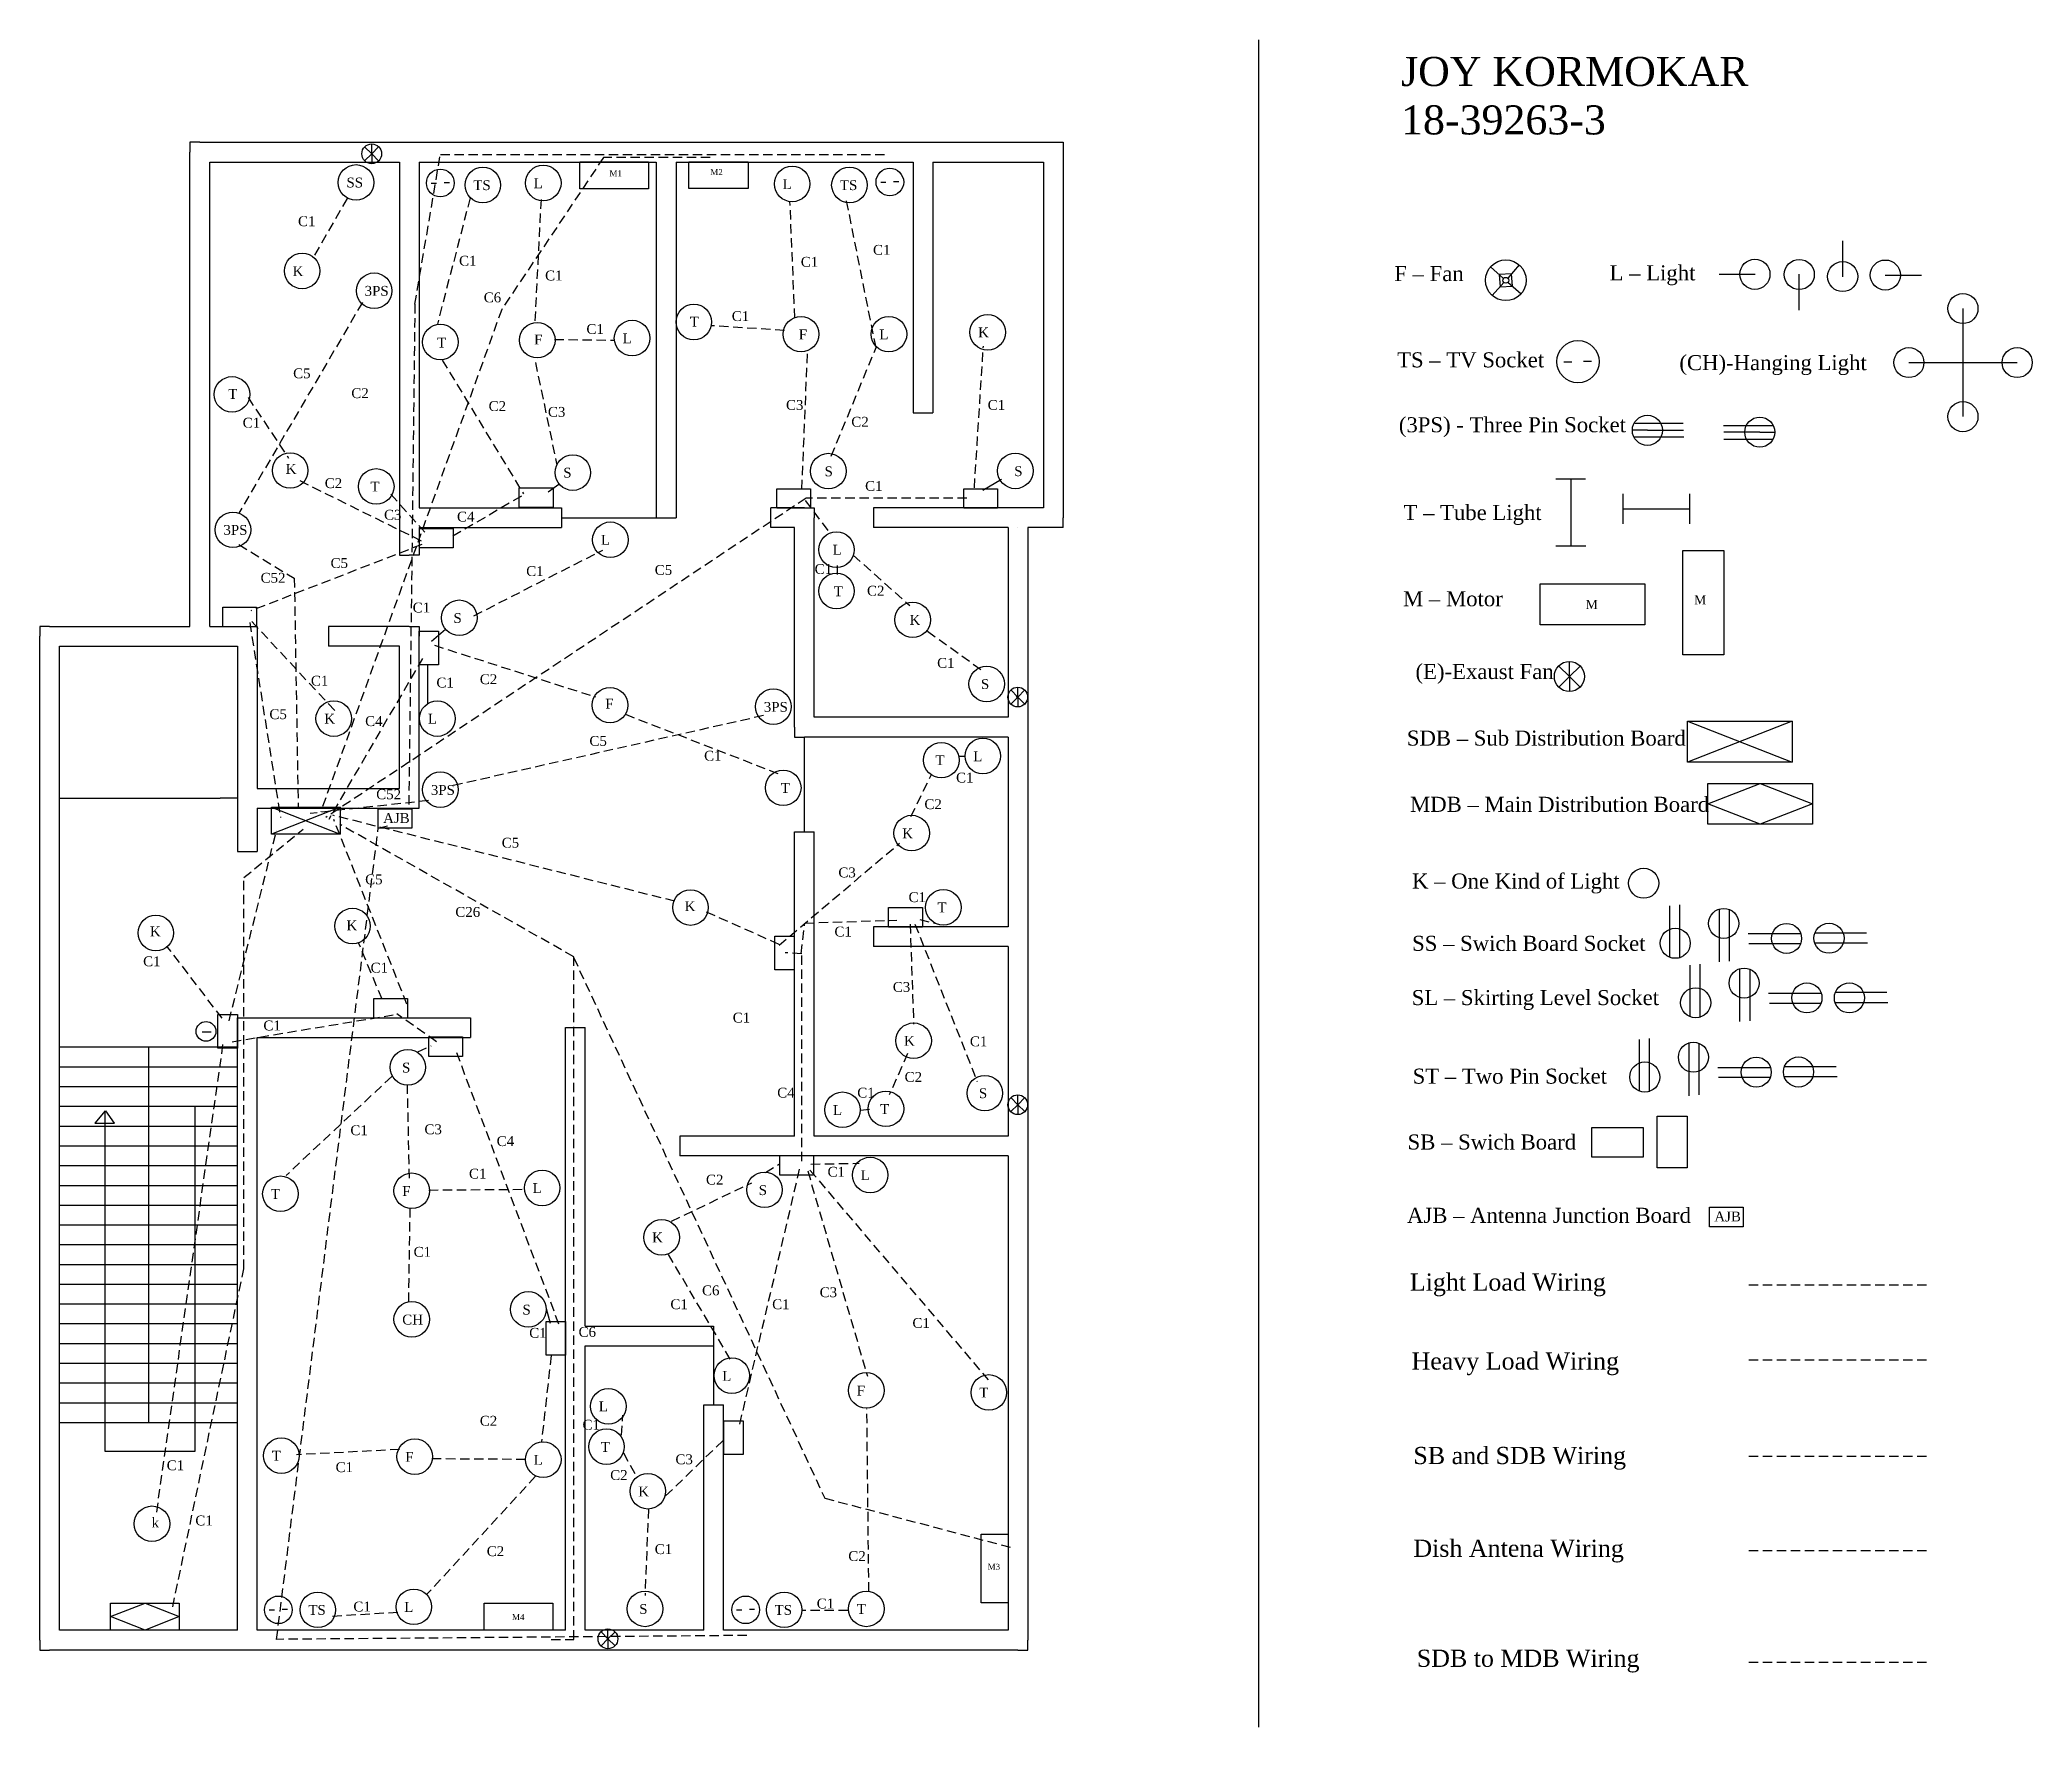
# Model space of a CAD drawing. Header units: inches. Extents: x 35 to 141, y 8 to 99.
import ezdxf

# ---------------------------------------------------------------- set-up
doc = ezdxf.new("R2010")
doc.units = ezdxf.units.IN
doc.header["$MEASUREMENT"] = 0
doc.linetypes.add('HIDDENX2', pattern=[0.75, 0.5, -0.25])
doc.styles.get("Standard").update_dxf_attribs({"font": 'arial.ttf'})

# ---------------------------------------------------------------- blocks, each defined once
blk = doc.blocks.new('Lamp - Table')
at = {"linetype": 'Continuous'}
for p, q in [((0, 7), (0, 1)), ((-1, 0), (-7, 0)), ((0, 3), (-3, 0)), ((-3, 0), (0, -3)), ((3, 0), (0, 3)), ((0, -3), (3, 0)), ((1, 0), (7, 0)), ((0, -1), (0, -7))]:
    blk.add_line(p, q, dxfattribs=at)
for radius in [7, 1]:
    blk.add_circle((0, 0), radius, dxfattribs=at)

msp = doc.modelspace()

# ---------------------------------------------------------------- linework, layer by layer
for p, q in [((99.99, 98.55), (99.99, 8.36)), ((43.39, 93.08), (42.86, 93.08)), ((42.86, 93.08), (42.86, 92.55)), ((43.39, 93.08), (45.93, 93.08)), ((45.93, 93.08), (54.59, 93.08)), ((52.58, 92.46), (52.2, 92.83)), ((52.58, 92.46), (52.58, 92.99)), ((52.58, 92.46), (52.95, 92.83)), ((54.59, 93.08), (68.32, 93.08)), ((54.59, 93.08), (68.32, 93.08)), ((68.32, 93.08), (82.05, 93.08)), ((82.05, 93.08), (89.03, 93.08)), ((89.03, 93.08), (89.55, 93.08)), ((89.55, 93.08), (89.55, 92.55)), ((42.86, 67.2), (42.86, 92.55)), ((42.86, 67.2), (42.86, 92.55)), ((43.92, 92.02), (45.93, 92.02)), ((43.92, 67.2), (43.92, 92.02)), ((45.93, 92.02), (54.06, 92.02)), ((52.58, 92.46), (52.2, 92.09)), ((52.59, 92.47), (52.58, 92.46)), ((52.59, 92.47), (52.58, 92.46)), ((52.58, 92.46), (52.58, 92.46)), ((52.58, 92.46), (52.58, 91.93)), ((52.58, 92.46), (52.95, 92.09)), ((52.58, 92.46), (52.58, 92.46)), ((54.06, 92.02), (54.06, 73.01)), ((55.12, 92.02), (67.79, 92.02)), ((55.12, 92.02), (55.12, 73.54)), ((67.79, 92.02), (67.79, 73.01)), ((68.85, 92.02), (81.53, 92.02)), ((68.85, 92.02), (68.85, 73.01)), ((81.53, 92.02), (81.53, 78.61)), ((82.58, 92.02), (88.5, 92.02)), ((82.58, 92.02), (82.58, 78.61)), ((88.5, 92.02), (88.5, 73.54)), ((89.55, 92.55), (89.55, 73.01)), ((55.76, 90.89), (56.04, 90.89)), ((56.73, 90.91), (56.45, 90.91)), ((79.79, 90.95), (80.07, 90.95)), ((80.76, 90.96), (80.48, 90.96)), ((131.22, 87.81), (131.22, 85.88)), ((124.62, 86.02), (126.55, 86.02)), ((128.9, 84.1), (128.9, 86.03)), ((133.5, 85.98), (135.43, 85.98)), ((137.65, 84.19), (137.65, 78.41)), ((116.32, 81.34), (116.74, 81.34)), ((117.8, 81.36), (117.37, 81.36)), ((134.76, 81.3), (140.55, 81.3)), ((81.53, 78.61), (82.58, 78.61)), ((120.1, 78.07), (122.7, 78.07)), ((127.5, 77.92), (124.85, 77.92)), ((120.78, 77.68), (119.98, 77.68)), ((120.07, 77.34), (122.72, 77.34)), ((120.78, 77.68), (122.71, 77.68)), ((126.79, 77.58), (124.86, 77.58)), ((127.47, 77.19), (124.87, 77.19)), ((126.79, 77.58), (127.59, 77.58)), ((62.59, 74.79), (62.01, 74.37)), ((86.25, 75.05), (85.25, 74.47)), ((115.89, 75.09), (117.48, 75.09)), ((116.69, 75.09), (116.69, 71.51)), ((55.12, 73.54), (62.72, 73.54)), ((62.72, 73.54), (62.72, 72.48)), ((75.72, 73.54), (73.92, 73.54)), ((73.92, 73.01), (73.92, 73.54)), ((75.72, 73.54), (76.24, 73.54)), ((76.24, 73.54), (76.24, 73.01)), ((87.13, 73.54), (79.41, 73.54)), ((79.41, 73.54), (79.41, 72.48)), ((88.5, 73.54), (87.13, 73.54)), ((119.48, 72.69), (119.48, 74.28)), ((123.05, 72.68), (123.05, 74.29)), ((54.06, 73.01), (54.06, 71)), ((55.12, 72.48), (62.72, 72.48)), ((55.12, 72.48), (55.12, 71)), ((62.72, 73.01), (67.79, 73.01)), ((67.79, 73.01), (68.85, 73.01)), ((73.92, 72.48), (73.92, 73.01)), ((75.19, 72.48), (73.92, 72.48)), ((75.19, 61.81), (75.19, 72.48)), ((75.19, 61.81), (75.19, 72.48)), ((76.24, 62.34), (76.24, 73.01)), ((86.6, 72.48), (79.41, 72.48)), ((86.6, 72.48), (86.6, 62.34)), ((87.13, 72.48), (87.13, 72.48)), ((87.65, 72.48), (87.65, 61.81)), ((89.55, 72.48), (87.65, 72.48)), ((89.55, 72.48), (89.55, 73.01)), ((119.48, 73.49), (123.05, 73.49)), ((115.88, 71.51), (117.49, 71.51)), ((54.06, 71), (54.59, 71)), ((55.12, 71), (54.59, 71)), ((77.49, 69.98), (77.49, 70.46)), ((35.36, 67.2), (34.84, 67.2)), ((34.84, 67.2), (34.84, 66.67)), ((35.36, 67.2), (42.86, 67.2)), ((43.92, 67.2), (45.93, 67.2)), ((45.93, 67.2), (46.46, 67.2)), ((46.46, 67.2), (46.46, 66.67)), ((54.59, 67.2), (50.26, 67.2)), ((50.26, 67.2), (50.26, 66.14)), ((54.59, 67.2), (55.12, 67.2)), ((55.12, 67.2), (55.12, 66.67)), ((34.84, 58.01), (34.84, 66.67)), ((35.89, 58.01), (35.89, 66.14)), ((35.89, 66.14), (43.39, 66.14)), ((43.39, 66.14), (45.4, 66.14)), ((45.4, 66.14), (45.4, 58.01)), ((46.46, 66.67), (46.46, 58.54)), ((54.06, 66.14), (50.26, 66.14)), ((54.06, 58.54), (54.06, 66.14)), ((55.12, 58.01), (55.12, 66.67)), ((56.52, 67.03), (55.78, 66.39)), ((55.57, 65.18), (55.57, 63.06)), ((116.61, 64.52), (116.04, 65.08)), ((116.61, 64.52), (116.61, 65.32)), ((116.61, 64.52), (117.18, 65.08)), ((87.12, 63.42), (87.12, 63.95)), ((116.61, 64.52), (116.04, 63.95)), ((116.64, 64.53), (116.61, 64.52)), ((116.64, 64.53), (116.61, 64.52)), ((116.61, 64.52), (116.61, 64.52)), ((116.61, 64.52), (116.61, 63.71)), ((116.61, 64.52), (117.18, 63.95)), ((116.61, 64.52), (116.61, 64.52)), ((87.12, 63.42), (86.75, 63.8)), ((87.12, 63.42), (86.75, 63.05)), ((87.06, 63.43), (87.04, 63.42)), ((87.06, 63.43), (87.04, 63.42)), ((87.04, 63.42), (87.04, 63.42)), ((87.04, 63.42), (87.04, 63.42)), ((87.12, 63.42), (87.5, 63.8)), ((87.12, 63.42), (87.5, 63.05)), ((87.13, 63.42), (87.13, 62.89)), ((75.19, 61.81), (75.19, 61.28)), ((86.6, 62.34), (76.24, 62.34)), ((87.65, 61.81), (87.65, 50.61)), ((122.93, 62.14), (128.52, 59.95)), ((128.52, 62.14), (122.93, 59.95)), ((75.19, 61.28), (75.72, 61.28)), ((86.6, 61.28), (75.72, 61.28)), ((75.72, 56.21), (75.72, 61.28)), ((86.6, 61.28), (86.6, 51.14)), ((83.98, 60.27), (84.3, 60.27)), ((124.02, 57.71), (126.81, 58.8)), ((126.81, 58.8), (129.61, 57.71)), ((34.84, 45.76), (34.84, 58.01)), ((34.84, 45.76), (34.84, 58.01)), ((35.89, 45.76), (35.89, 58.01)), ((35.89, 58.01), (44.48, 58.01)), ((45.4, 58.01), (44.48, 58.01)), ((45.4, 58.01), (45.4, 55.16)), ((46.46, 58.54), (54.06, 58.54)), ((47.22, 57.53), (50.89, 56.09)), ((50.89, 57.53), (47.22, 56.09)), ((55.12, 57.48), (55.12, 58.01)), ((126.81, 56.62), (124.02, 57.71)), ((129.61, 57.71), (126.81, 56.62)), ((46.46, 57.48), (54.59, 57.48)), ((46.46, 57.48), (46.46, 55.16)), ((54.59, 57.48), (55.12, 57.48)), ((75.19, 39.95), (75.19, 56.21)), ((75.19, 39.95), (75.19, 56.21)), ((75.19, 56.21), (76.24, 56.21)), ((76.24, 39.95), (76.24, 56.21)), ((45.4, 55.16), (46.46, 55.16)), ((121.98, 49.51), (121.98, 52.27)), ((122.51, 49.47), (122.51, 52.32)), ((79.41, 51.14), (79.41, 50.09)), ((124.62, 52.11), (124.62, 49.26)), ((125.16, 52.06), (125.16, 49.3)), ((86.6, 50.09), (86.6, 39.95)), ((87.65, 50.61), (87.65, 39.42)), ((129.01, 50.76), (126.16, 50.76)), ((128.97, 50.23), (126.21, 50.23)), ((129.7, 50.28), (132.55, 50.28)), ((129.74, 50.82), (132.5, 50.82)), ((123.07, 46.33), (123.07, 49.09)), ((123.61, 46.29), (123.61, 49.14)), ((125.71, 48.92), (125.71, 46.07)), ((126.25, 48.88), (126.25, 46.12)), ((130.1, 47.58), (127.26, 47.58)), ((130.06, 47.04), (127.3, 47.04)), ((130.79, 47.1), (133.64, 47.1)), ((130.83, 47.64), (133.59, 47.64)), ((45.4, 45.76), (45.4, 46.28)), ((45.4, 46.28), (45.93, 46.28)), ((45.93, 46.28), (57.86, 46.28)), ((57.86, 46.28), (57.86, 45.23)), ((34.84, 13.01), (34.84, 45.76)), ((35.89, 13.54), (35.89, 45.76)), ((43.51, 45.53), (43.99, 45.53)), ((45.4, 13.54), (45.4, 45.76)), ((46.46, 13.54), (46.46, 45.23)), ((46.46, 45.23), (57.86, 45.23)), ((62.94, 29.28), (62.94, 45.76)), ((62.94, 45.76), (63.99, 45.76)), ((63.99, 29.8), (63.99, 45.76)), ((120.35, 42.36), (120.35, 45.12)), ((120.89, 42.32), (120.89, 45.17)), ((122.99, 44.96), (122.99, 42.11)), ((123.53, 44.91), (123.53, 42.15)), ((45.4, 44.7), (35.89, 44.7)), ((40.65, 44.71), (40.65, 24.63)), ((45.4, 43.64), (35.89, 43.64)), ((127.39, 43.61), (124.54, 43.61)), ((127.34, 43.08), (124.58, 43.08)), ((128.07, 43.13), (130.92, 43.13)), ((128.11, 43.67), (130.87, 43.67)), ((45.4, 42.59), (35.89, 42.59)), ((87.12, 41.63), (86.75, 42.01)), ((87.12, 41.63), (86.75, 41.26)), ((87.12, 41.63), (87.12, 42.16)), ((87.12, 41.63), (87.5, 42.01)), ((87.14, 41.64), (87.12, 41.63)), ((87.14, 41.64), (87.12, 41.63)), ((87.12, 41.63), (87.12, 41.63)), ((87.12, 41.63), (87.12, 41.11)), ((87.12, 41.63), (87.5, 41.26)), ((87.12, 41.63), (87.12, 41.63)), ((45.4, 41.53), (35.89, 41.53)), ((38.33, 41.31), (37.78, 40.65)), ((37.78, 40.65), (38.82, 40.65)), ((38.33, 40.89), (38.33, 41.31)), ((38.33, 23.1), (38.33, 40.89)), ((38.82, 40.65), (38.36, 41.3)), ((43.12, 41.53), (43.12, 23.1)), ((45.4, 40.47), (35.89, 40.47)), ((45.4, 39.42), (35.89, 39.42)), ((75.19, 39.95), (69.06, 39.95)), ((69.06, 39.95), (69.06, 38.89)), ((86.6, 39.95), (76.24, 39.95)), ((87.65, 39.42), (87.65, 29.28)), ((45.4, 38.36), (35.89, 38.36)), ((75.72, 38.89), (69.06, 38.89)), ((86.6, 38.89), (75.72, 38.89)), ((86.6, 38.89), (86.6, 29.28)), ((45.4, 37.3), (35.89, 37.3)), ((45.4, 36.25), (35.89, 36.25)), ((45.4, 35.19), (35.89, 35.19)), ((45.4, 34.14), (35.89, 34.14)), ((45.4, 33.08), (35.89, 33.08)), ((45.4, 32.02), (35.89, 32.02)), ((45.4, 30.97), (35.89, 30.97)), ((45.4, 29.91), (35.89, 29.91)), ((61.9, 30.74), (62.12, 29.95)), ((45.4, 28.85), (35.89, 28.85)), ((62.94, 13.54), (62.94, 29.28)), ((63.99, 29.8), (70.86, 29.8)), ((70.86, 29.8), (70.86, 28.75)), ((86.6, 29.28), (86.6, 13.54)), ((87.65, 29.28), (87.65, 13.01)), ((45.4, 27.8), (35.89, 27.8)), ((63.99, 13.54), (63.99, 28.75)), ((63.99, 28.75), (70.86, 28.75)), ((70.86, 28.75), (70.86, 25.58)), ((45.4, 26.74), (35.89, 26.74)), ((45.4, 25.68), (35.89, 25.68)), ((70.33, 13.54), (70.33, 25.58)), ((70.33, 25.58), (71.39, 25.58)), ((71.39, 13.54), (71.39, 25.58)), ((45.4, 24.63), (35.89, 24.63)), ((43.12, 23.1), (38.33, 23.1)), ((38.62, 14.27), (40.46, 14.99)), ((40.46, 14.99), (42.29, 14.27)), ((40.46, 13.55), (38.62, 14.27)), ((42.29, 14.27), (40.46, 13.55)), ((47.1, 14.63), (47.38, 14.63)), ((48.07, 14.64), (47.79, 14.64)), ((72.08, 14.63), (72.36, 14.63)), ((73.05, 14.64), (72.77, 14.64)), ((34.84, 13.01), (34.84, 12.48)), ((45.4, 13.54), (35.89, 13.54)), ((62.94, 13.54), (46.46, 13.54)), ((70.33, 13.54), (63.99, 13.54)), ((65.21, 13.08), (64.84, 13.46)), ((65.21, 13.08), (64.84, 12.71)), ((65.21, 13.08), (65.21, 13.61)), ((65.21, 13.08), (65.59, 13.46)), ((65.23, 13.09), (65.21, 13.08)), ((65.23, 13.09), (65.21, 13.08)), ((65.21, 13.08), (65.21, 13.08)), ((65.21, 13.08), (65.21, 12.56)), ((65.21, 13.08), (65.59, 12.71)), ((65.21, 13.08), (65.21, 13.08)), ((86.6, 13.54), (71.39, 13.54)), ((87.65, 12.48), (87.65, 13.01)), ((34.84, 12.48), (35.36, 12.48)), ((45.93, 12.48), (35.36, 12.48)), ((63.46, 12.48), (45.93, 12.48)), ((70.86, 12.48), (63.46, 12.48)), ((87.13, 12.48), (70.86, 12.48)), ((87.13, 12.48), (87.65, 12.48))]:
    msp.add_line(p, q)
at = {"color": 4, "linetype": 'HIDDENX2'}
for p, q in [((54.89, 84.42), (56.25, 92.43)), ((56.25, 92.43), (80.09, 92.43)), ((54.89, 84.42), (54.56, 57.41)), ((52.93, 56.41), (53.61, 56.58)), ((44.95, 46.11), (47.49, 56.3)), ((47.49, 13.05), (52.93, 56.41)), ((126.2, 17.8), (135.94, 17.8)), ((72.63, 13.26), (47.49, 13.05))]:
    msp.add_line(p, q, dxfattribs=at)
at = {"color": 3, "linetype": 'HIDDENX2'}
for p, q in [((64.97, 92.27), (59.53, 84.14)), ((70.67, 92.27), (64.97, 92.27)), ((52.08, 84.51), (45.48, 73.26)), ((59.53, 84.14), (49.86, 57.31)), ((45.48, 71.57), (48.44, 69.77)), ((48.44, 69.77), (48.65, 57.47)), ((73.52, 62.43), (56.89, 58.68)), ((55.62, 57.89), (49.28, 57.2)), ((63.38, 49.54), (50.87, 56.62)), ((63.38, 13.05), (63.38, 49.54)), ((63.38, 49.49), (76.8, 20.6)), ((126.2, 27.99), (135.94, 27.99)), ((76.8, 20.6), (86.78, 17.96)), ((62.17, 13.05), (63.38, 13.05))]:
    msp.add_line(p, q, dxfattribs=at)
at = {"linetype": 'HIDDENX2'}
for p, q in [((51.27, 90.07), (49.4, 86.85)), ((57.84, 90.1), (56.09, 83.35)), ((61.63, 90.02), (61.29, 83.3)), ((75.2, 83.7), (74.94, 89.92)), ((79.54, 82.1), (77.97, 89.94)), ((74.64, 83.02), (70.71, 83.27)), ((62.35, 82.54), (65.58, 82.5)), ((77.15, 76.3), (79.54, 82.1)), ((84.8, 74.6), (85.28, 82.17)), ((56.35, 81.43), (60.69, 74.29)), ((61.33, 81.31), (62.48, 75.82)), ((75.58, 74.53), (75.88, 81.91)), ((45.97, 79.43), (48.13, 76.2)), ((48.73, 74.99), (55.4, 71.69)), ((53.6, 74.26), (55.42, 72.24)), ((75.76, 73.93), (77.11, 72.13)), ((58.04, 67.77), (64.93, 71.28)), ((78.32, 71), (81.34, 68.32)), ((46.17, 67.46), (50.62, 62.68)), ((55.93, 66.19), (64.54, 63.43)), ((82.3, 66.94), (85.15, 64.89)), ((66.14, 62.5), (74.46, 59.27)), ((81.41, 57.04), (82.5, 59.28)), ((74.36, 50.16), (80.8, 55.61)), ((74.36, 50.2), (70.47, 51.93)), ((81.36, 51.28), (81.55, 45.93)), ((81.62, 51.28), (84.95, 42.87)), ((81.88, 51.53), (82.82, 51.3)), ((44.58, 46.25), (41.67, 50.06)), ((53.13, 47.28), (51.88, 50.28)), ((44.61, 44.85), (41.06, 19.81)), ((55.05, 44.46), (55.75, 44.77)), ((81.23, 44.36), (80.25, 42.15)), ((53.65, 43.14), (48, 37.85)), ((54.47, 42.71), (54.58, 37.69)), ((79.2, 41.37), (78.55, 41.3)), ((73.64, 38.01), (74.38, 38.47)), ((76.05, 38.46), (78.64, 38.5)), ((68.6, 35.41), (72.91, 37.46)), ((75.89, 38.09), (79.08, 27.12)), ((76.01, 38.13), (85.54, 26.92)), ((55.63, 37.07), (60.74, 37.11)), ((54.62, 36.1), (54.54, 31.08)), ((71.75, 28.03), (68.41, 33.68)), ((126.2, 32.01), (135.94, 32.01)), ((62.17, 28.22), (61.66, 23.63)), ((65.93, 23.96), (66.01, 25.03)), ((79.16, 15.61), (79.05, 25.37)), ((71.35, 23.67), (68.16, 20.59)), ((54.06, 23.2), (48.56, 22.92)), ((60.8, 22.67), (55.78, 22.7)), ((66.04, 23.02), (66.76, 21.7)), ((61.34, 21.77), (55.53, 15.46)), ((67.37, 20.01), (67.19, 15.39)), ((53.98, 14.49), (50.47, 14.28)), ((78.03, 14.6), (75.63, 14.6))]:
    msp.add_line(p, q, dxfattribs=at)
at = {"color": 1, "linetype": 'HIDDENX2'}
for p, q in [((75.8, 74.05), (50.13, 56.99)), ((60.58, 74.16), (56.78, 71.94)), ((84.4, 74.05), (75.8, 74.05)), ((55.25, 71.57), (46.11, 68.03)), ((46.06, 67.4), (47.7, 56.99)), ((55.3, 65.49), (50.28, 56.88)), ((68.78, 52.51), (50.5, 57.1)), ((54.46, 47.01), (50.55, 56.88)), ((75.53, 49.7), (75.74, 51.34)), ((75.74, 51.34), (80.65, 51.5)), ((75.58, 49.7), (74.69, 49.75)), ((75.58, 38.61), (75.58, 49.7)), ((45.11, 45), (53.72, 46.43)), ((56.04, 45), (53.93, 46.48)), ((62.59, 29.9), (57.1, 44.47)), ((72.26, 24.56), (75.48, 38.29)), ((126.2, 22.85), (135.94, 22.85))]:
    msp.add_line(p, q, dxfattribs=at)
at = {"color": 2, "linetype": 'HIDDENX2'}
for p, q in [((45.74, 53.77), (48.91, 56.36)), ((45.74, 32.85), (45.74, 53.77)), ((41.94, 14.79), (45.74, 32.85)), ((126.2, 11.83), (135.94, 11.83))]:
    msp.add_line(p, q, dxfattribs=at)
at = {"color": 0}
for p, q in [((86.6, 51.14), (79.41, 51.14)), ((86.6, 50.09), (79.41, 50.09))]:
    msp.add_line(p, q, dxfattribs=at)
for points in [[(63.7, 92.03), (67.37, 92.03), (67.37, 90.59), (63.7, 90.59)], [(69.54, 92.03), (72.7, 92.03), (72.7, 90.6), (69.54, 90.6)], [(60.47, 74.6), (62.28, 74.6), (62.28, 73.56), (60.47, 73.56)], [(74.23, 74.55), (76.04, 74.55), (76.04, 73.51), (74.23, 73.51)], [(84.24, 74.56), (86.04, 74.56), (86.04, 73.52), (84.24, 73.52)], [(55.13, 72.44), (56.93, 72.44), (56.93, 71.4), (55.13, 71.4)], [(124.86, 71.26), (124.86, 65.68), (122.67, 65.68), (122.67, 71.26)], [(115.05, 69.47), (120.64, 69.47), (120.64, 67.29), (115.05, 67.29)], [(44.62, 68.23), (46.42, 68.23), (46.42, 67.18), (44.62, 67.18)], [(56.15, 66.95), (56.15, 65.15), (55.11, 65.15), (55.11, 66.95)], [(122.93, 62.14), (128.52, 62.14), (128.52, 59.95), (122.93, 59.95)], [(124.02, 58.8), (129.61, 58.8), (129.61, 56.62), (124.02, 56.62)], [(47.22, 57.53), (50.89, 57.53), (50.89, 56.09), (47.22, 56.09)], [(52.93, 57.45), (54.73, 57.45), (54.73, 56.41), (52.93, 56.41)], [(80.21, 52.17), (82.02, 52.17), (82.02, 51.12), (80.21, 51.12)], [(75.17, 50.64), (75.17, 48.84), (74.13, 48.84), (74.13, 50.64)], [(52.7, 47.3), (54.5, 47.3), (54.5, 46.26), (52.7, 46.26)], [(45.4, 46.45), (45.4, 44.65), (44.36, 44.65), (44.36, 46.45)], [(55.64, 45.26), (57.44, 45.26), (57.44, 44.21), (55.64, 44.21)], [(122.9, 41.01), (122.9, 38.26), (121.31, 38.26), (121.31, 41.01)], [(117.81, 40.42), (120.56, 40.42), (120.56, 38.83), (117.81, 38.83)], [(74.4, 38.91), (76.2, 38.91), (76.2, 37.87), (74.4, 37.87)], [(124.1, 36.15), (125.9, 36.15), (125.9, 35.11), (124.1, 35.11)], [(62.94, 30.05), (62.94, 28.24), (61.9, 28.24), (61.9, 30.05)], [(72.44, 24.73), (72.44, 22.93), (71.4, 22.93), (71.4, 24.73)], [(86.6, 18.67), (86.6, 15), (85.16, 15), (85.16, 18.67)], [(38.62, 14.99), (42.29, 14.99), (42.29, 13.55), (38.62, 13.55)], [(58.59, 14.98), (62.26, 14.98), (62.26, 13.54), (58.59, 13.54)]]:
    msp.add_lwpolyline(points, close=True)
for centre, radius in [((52.58, 92.46), 0.528), ((51.74, 90.93), 0.951), ((56.25, 90.9), 0.739), ((58.52, 90.79), 0.951), ((61.75, 90.9), 0.951), ((75.06, 90.85), 0.951), ((78.12, 90.79), 0.951), ((80.28, 90.95), 0.739), ((48.86, 86.2), 0.951), ((126.53, 86.02), 0.804), ((128.9, 86.01), 0.804), ((131.22, 85.9), 0.804), ((133.5, 85.98), 0.804), ((52.71, 85.14), 0.951), ((69.8, 83.47), 0.951), ((137.65, 84.19), 0.804), ((56.25, 82.4), 0.951), ((61.43, 82.5), 0.951), ((66.5, 82.61), 0.951), ((75.53, 82.82), 0.951), ((80.23, 82.82), 0.951), ((85.51, 82.92), 0.951), ((117.07, 81.35), 1.13), ((134.76, 81.3), 0.804), ((140.55, 81.3), 0.804), ((45.11, 79.6), 0.951), ((137.65, 78.41), 0.804), ((120.78, 77.68), 0.804), ((126.79, 77.58), 0.804), ((48.22, 75.53), 0.951), ((52.82, 74.68), 0.951), ((63.33, 75.42), 0.951), ((76.99, 75.5), 0.951), ((86.99, 75.51), 0.951), ((45.16, 72.36), 0.951), ((65.34, 71.83), 0.951), ((77.43, 71.3), 0.951), ((77.43, 69.09), 0.951), ((57.26, 67.66), 0.951), ((81.5, 67.55), 0.951), ((85.46, 64.12), 0.951), ((116.61, 64.52), 0.804), ((65.32, 62.99), 0.951), ((87.12, 63.42), 0.528), ((50.55, 62.27), 0.951), ((56.09, 62.27), 0.951), ((74.05, 62.91), 0.951), ((83.03, 60.05), 0.951), ((85.25, 60.27), 0.951), ((56.25, 58.47), 0.951), ((74.58, 58.57), 0.951), ((81.45, 56.15), 0.951), ((120.58, 53.47), 0.804), ((69.62, 52.17), 0.951), ((83.14, 52.18), 0.951), ((41.04, 50.81), 0.951), ((51.55, 51.18), 0.951), ((124.86, 51.32), 0.804), ((128.22, 50.52), 0.804), ((130.49, 50.53), 0.804), ((122.27, 50.26), 0.804), ((125.95, 48.13), 0.804), ((129.31, 47.34), 0.804), ((131.58, 47.34), 0.804), ((123.36, 47.08), 0.804), ((43.72, 45.55), 0.528), ((81.55, 45.05), 0.951), ((123.24, 44.17), 0.804), ((54.51, 43.63), 0.951), ((120.64, 43.11), 0.804), ((126.6, 43.37), 0.804), ((128.86, 43.38), 0.804), ((85.36, 42.25), 0.951), ((77.75, 41.36), 0.951), ((80.07, 41.41), 0.951), ((87.12, 41.63), 0.528), ((79.23, 37.87), 0.951), ((47.7, 36.87), 0.951), ((54.72, 37.03), 0.951), ((61.69, 37.18), 0.951), ((73.58, 37.08), 0.951), ((68.08, 34.54), 0.951), ((54.72, 30.16), 0.951), ((60.95, 30.69), 0.951), ((71.83, 27.15), 0.951), ((79.02, 26.36), 0.951), ((85.57, 26.25), 0.951), ((65.23, 25.51), 0.951), ((47.75, 22.87), 0.951), ((54.88, 22.82), 0.951), ((61.75, 22.66), 0.951), ((65.13, 23.35), 0.951), ((67.34, 20.97), 0.951), ((40.83, 19.23), 0.951), ((47.59, 14.63), 0.739), ((49.7, 14.63), 0.951), ((54.83, 14.79), 0.951), ((67.19, 14.68), 0.951), ((72.57, 14.63), 0.739), ((74.63, 14.63), 0.951), ((79.02, 14.68), 0.951), ((65.21, 13.08), 0.528)]:
    msp.add_circle(centre, radius)

# ---------------------------------------------------------------- block references
at = {"color": 1, "linetype": 'HIDDENX2', "xscale": 0.155610190848682, "yscale": 0.155610190848682, "zscale": 0.155610190848682, "rotation": 318.602977034687}
msp.add_blockref('Lamp - Table', (113.21, 85.7), dxfattribs=at)

# ---------------------------------------------------------------- texts
at = {"insert": (107.61, 97.64), "char_height": 1.5536, "width": 27.267, "attachment_point": 1}
msp.add_mtext('{\\fTimes New Roman|b0|i0|c0|p18;JOY KORMOKAR\\P18-39263-3}', dxfattribs=at)
at = {"attachment_point": 1}
for s, insert, char_height in [('{\\fTimes New Roman|b0|i0|c0|p18;\\C114;\\c4758291;M2}', (70.68, 91.64), 0.3169), ('{\\fTimes New Roman|b0|i0|c0|p18;SS}', (51.23, 91.19), 0.5282), ('{\\fTimes New Roman|b0|i0|c0|p18;TS}', (58.01, 91.05), 0.5282), ('{\\fTimes New Roman|b0|i0|c0|p18;L}', (61.24, 91.15), 0.5282), ('{\\fTimes New Roman|b0|i0|c0|p18;\\C114;\\c4758291;M1}', (65.29, 91.58), 0.3169), ('{\\fTimes New Roman|b0|i0|c0|p18;L}', (74.54, 91.1), 0.5282), ('{\\fTimes New Roman|b0|i0|c0|p18;TS}', (77.61, 91.05), 0.5282), ('{\\fTimes New Roman|b0|i0|c0|p18;C1}', (48.64, 89.12), 0.5282), ('{\\fTimes New Roman|b0|i0|c0|p18;C1}', (79.38, 87.59), 0.5282), ('{\\fTimes New Roman|b0|i0|c0|p18;K}', (48.35, 86.45), 0.5282), ('{\\fTimes New Roman|b0|i0|c0|p18;C1}', (57.25, 87.01), 0.5282), ('{\\fTimes New Roman|b0|i0|c0|p18;C1}', (75.52, 86.95), 0.5282), ('{\\fTimes New Roman|b0|i0|c0|p18;F – Fan }', (107.25, 86.46), 0.804), ('{\\fTimes New Roman|b0|i0|c0|p18;L – Light }', (118.76, 86.5), 0.804), ('{\\fTimes New Roman|b0|i0|c0|p18;3PS}', (52.2, 85.4), 0.5282), ('{\\fTimes New Roman|b0|i0|c0|p18;C1}', (61.85, 86.22), 0.5282), ('{\\fTimes New Roman|b0|i0|c0|p18;\\C3;C6}', (58.57, 85.05), 0.5282), ('{\\fTimes New Roman|b0|i0|c0|p18;C1}', (64.06, 83.36), 0.5282), ('{\\fTimes New Roman|b0|i0|c0|p18; T}', (69.39, 83.75), 0.5282), ('{\\fTimes New Roman|b0|i0|c0|p18;C1}', (71.83, 84.05), 0.5282), ('{\\fTimes New Roman|b0|i0|c0|p18;K}', (85, 83.18), 0.5282), ('{\\fTimes New Roman|b0|i0|c0|p18;T}', (56.07, 82.63), 0.5282), ('{\\fTimes New Roman|b0|i0|c0|p18;F}', (61.26, 82.8), 0.5282), ('{\\fTimes New Roman|b0|i0|c0|p18;L}', (65.99, 82.86), 0.5282), ('{\\fTimes New Roman|b0|i0|c0|p18;F}', (75.41, 83.07), 0.5282), ('{\\fTimes New Roman|b0|i0|c0|p18;L}', (79.72, 83.07), 0.5282), ('{\\fTimes New Roman|b0|i0|c0|p18;\\C3;C5}', (48.38, 80.99), 0.5282), ('{\\fTimes New Roman|b0|i0|c0|p18;TS – TV Socket }', (107.4, 81.85), 0.804), ('{\\fTimes New Roman|b0|i0|c0|p18;(CH)-Hanging Light }', (122.49, 81.7), 0.804), ('{\\fTimes New Roman|b0|i0|c0|p18;C2}', (51.49, 79.93), 0.5282), ('{\\fTimes New Roman|b0|i0|c0|p18;T}', (44.91, 79.89), 0.5282), ('{\\fTimes New Roman|b0|i0|c0|p18;C2}', (58.83, 79.24), 0.5282), ('{\\fTimes New Roman|b0|i0|c0|p18;C3}', (62, 78.93), 0.5282), ('{\\fTimes New Roman|b0|i0|c0|p18;C3}', (74.73, 79.3), 0.5282), ('{\\fTimes New Roman|b0|i0|c0|p18;C1}', (85.51, 79.3), 0.5282), ('{\\fTimes New Roman|b0|i0|c0|p18;C1}', (45.68, 78.35), 0.5282), ('{\\fTimes New Roman|b0|i0|c0|p18;C2}', (78.22, 78.4), 0.5282), ('{\\fTimes New Roman|b0|i0|c0|p18; (3PS) - Three Pin Socket}', (107.19, 78.38), 0.804), ('{\\fTimes New Roman|b0|i0|c0|p18;K}', (47.98, 75.88), 0.5282), ('{\\fTimes New Roman|b0|i0|c0|p18;S}', (62.82, 75.68), 0.5282), ('{\\fTimes New Roman|b0|i0|c0|p18;S}', (76.79, 75.75), 0.5282), ('{\\fTimes New Roman|b0|i0|c0|p18;S}', (86.93, 75.76), 0.5282), ('{\\fTimes New Roman|b0|i0|c0|p18;C2}', (50.07, 75.12), 0.5282), ('{\\fTimes New Roman|b0|i0|c0|p18; T}', (52.31, 74.94), 0.5282), ('{\\fTimes New Roman|b0|i0|c0|p18;\\C1;C1}', (78.96, 74.97), 0.5282), ('{\\fTimes New Roman|b0|i0|c0|p18;T – Tube Light}', (107.74, 73.69), 0.804), ('{\\fTimes New Roman|b0|i0|c0|p18;3PS}', (44.65, 72.62), 0.5282), ('{\\fTimes New Roman|b0|i0|c0|p18;C3}', (53.24, 73.43), 0.5282), ('{\\fTimes New Roman|b0|i0|c0|p18;\\C1;C4}', (57.14, 73.33), 0.5282), ('{\\fTimes New Roman|b0|i0|c0|p18;L}', (64.83, 72.09), 0.5282), ('{\\fTimes New Roman|b0|i0|c0|p18;L}', (77.22, 71.56), 0.5282), ('{\\fTimes New Roman|b0|i0|c0|p18;\\C1;C5}', (50.38, 70.85), 0.5282), ('{\\fTimes New Roman|b0|i0|c0|p18;C1}', (60.84, 70.42), 0.5282), ('{\\fTimes New Roman|b0|i0|c0|p18;\\C1;C5}', (67.71, 70.48), 0.5282), ('{\\fTimes New Roman|b0|i0|c0|p18;C1}', (76.26, 70.53), 0.5282), ('{\\fTimes New Roman|b0|i0|c0|p18;\\C3;C52}', (46.64, 70.06), 0.5282), ('{\\fTimes New Roman|b0|i0|c0|p18;T}', (77.28, 69.34), 0.5282), ('{\\fTimes New Roman|b0|i0|c0|p18;C2}', (79.06, 69.37), 0.5282), ('{\\fTimes New Roman|b0|i0|c0|p18;\\C4;C1}', (54.77, 68.47), 0.5282), ('{\\fTimes New Roman|b0|i0|c0|p18;M – Motor }', (107.72, 69.08), 0.804), ('{\\fTimes New Roman|b0|i0|c0|p18;M}', (117.48, 68.61), 0.4824), ('{\\fTimes New Roman|b0|i0|c0|p18;M}', (123.28, 68.86), 0.4824), ('{\\fTimes New Roman|b0|i0|c0|p18; S}', (56.75, 67.91), 0.5282), ('{\\fTimes New Roman|b0|i0|c0|p18;K}', (81.33, 67.81), 0.5282), ('{\\fTimes New Roman|b0|i0|c0|p18;C1}', (82.81, 65.51), 0.5282), ('\\pi-2.41196,l3.21595,t3.21595;{\\fTimes New Roman|b0|i0|c0|p18;(E)-Exaust Fan }', (107.58, 65.19), 0.804), ('{\\fTimes New Roman|b0|i0|c0|p18;C1}', (49.33, 64.56), 0.5282), ('{\\fTimes New Roman|b0|i0|c0|p18;C1}', (56.04, 64.46), 0.5282), ('{\\fTimes New Roman|b0|i0|c0|p18;C2}', (58.36, 64.64), 0.5282), ('{\\fTimes New Roman|b0|i0|c0|p18; S}', (84.95, 64.38), 0.5282), ('{\\fTimes New Roman|b0|i0|c0|p18;F}', (65.07, 63.33), 0.5282), ('{\\fTimes New Roman|b0|i0|c0|p18;3PS}', (73.54, 63.16), 0.5282), ('{\\fTimes New Roman|b0|i0|c0|p18;\\C1;C5}', (47.11, 62.77), 0.5282), ('{\\fTimes New Roman|b0|i0|c0|p18;K}', (50.04, 62.53), 0.5282), ('{\\fTimes New Roman|b0|i0|c0|p18;\\C1;C4}', (52.23, 62.4), 0.5282), ('{\\fTimes New Roman|b0|i0|c0|p18;L}', (55.58, 62.53), 0.5282), ('{\\fTimes New Roman|b0|i0|c0|p18;\\C3;C5}', (64.22, 61.34), 0.5282), ('{\\fTimes New Roman|b0|i0|c0|p18;SDB – Sub Distribution Board}', (107.92, 61.63), 0.804), ('{\\fTimes New Roman|b0|i0|c0|p18;C1}', (70.35, 60.55), 0.5282), ('{\\fTimes New Roman|b0|i0|c0|p18; T}', (82.52, 60.31), 0.5282), ('{\\fTimes New Roman|b0|i0|c0|p18;L}', (84.74, 60.52), 0.5282), ('{\\fTimes New Roman|b0|i0|c0|p18;3PS}', (55.74, 58.72), 0.5282), ('{\\fTimes New Roman|b0|i0|c0|p18;T}', (74.45, 58.83), 0.5282), ('{\\fTimes New Roman|b0|i0|c0|p18;C1}', (83.82, 59.38), 0.5282), ('{\\fTimes New Roman|b0|i0|c0|p18;\\C3;C52}', (52.82, 58.49), 0.5282), ('{\\fTimes New Roman|b0|i0|c0|p18;C2}', (82.13, 57.96), 0.5282), ('{\\fTimes New Roman|b0|i0|c0|p18;MDB – Main Distribution Board}', (108.09, 58.09), 0.804), ('{\\fTimes New Roman|b0|i0|c0|p18;AJB}', (53.19, 57.22), 0.5282), ('{\\fTimes New Roman|b0|i0|c0|p18;\\C1;C5}', (59.53, 55.9), 0.5282), ('{\\fTimes New Roman|b0|i0|c0|p18;K}', (80.94, 56.4), 0.5282), ('{\\fTimes New Roman|b0|i0|c0|p18;\\C1;C5}', (52.23, 53.94), 0.5282), ('{\\fTimes New Roman|b0|i0|c0|p18;C3}', (77.53, 54.31), 0.5282), ('{\\fTimes New Roman|b0|i0|c0|p18;K – One Kind of Light }', (108.2, 53.99), 0.804), ('{\\fTimes New Roman|b0|i0|c0|p18;\\C3;C26}', (57.05, 52.2), 0.5282), ('{\\fTimes New Roman|b0|i0|c0|p18;K}', (69.31, 52.51), 0.5282), ('{\\fTimes New Roman|b0|i0|c0|p18;C1}', (81.28, 52.99), 0.5282), ('{\\fTimes New Roman|b0|i0|c0|p18; T}', (82.63, 52.44), 0.5282), ('{\\fTimes New Roman|b0|i0|c0|p18;K}', (40.72, 51.16), 0.5282), ('{\\fTimes New Roman|b0|i0|c0|p18;K}', (51.23, 51.48), 0.5282), ('{\\fTimes New Roman|b0|i0|c0|p18;\\C1;C1}', (77.32, 51.15), 0.5282), ('{\\fTimes New Roman|b0|i0|c0|p18;SS – Swich Board Socket }', (108.2, 50.66), 0.804), ('{\\fTimes New Roman|b0|i0|c0|p18;C1}', (40.36, 49.56), 0.5282), ('{\\fTimes New Roman|b0|i0|c0|p18;C1}', (52.52, 49.22), 0.5282), ('{\\fTimes New Roman|b0|i0|c0|p18;C3}', (80.44, 48.19), 0.5282), ('{\\fTimes New Roman|b0|i0|c0|p18;SL – Skirting Level Socket }', (108.18, 47.76), 0.804), ('{\\fTimes New Roman|b0|i0|c0|p18;\\C1;C1}', (46.79, 46.13), 0.5282), ('{\\fTimes New Roman|b0|i0|c0|p18;C1}', (71.88, 46.55), 0.5282), ('{\\fTimes New Roman|b0|i0|c0|p18;K}', (81.04, 45.31), 0.5282), ('{\\fTimes New Roman|b0|i0|c0|p18;C1}', (84.56, 45.28), 0.5282), ('{\\fTimes New Roman|b0|i0|c0|p18; S}', (54, 43.88), 0.5282), ('{\\fTimes New Roman|b0|i0|c0|p18;C2}', (81.07, 43.38), 0.5282), ('{\\fTimes New Roman|b0|i0|c0|p18;ST – Two Pin Socket}', (108.23, 43.56), 0.804), ('{\\fTimes New Roman|b0|i0|c0|p18;\\C1;C4}', (74.26, 42.54), 0.5282), ('{\\fTimes New Roman|b0|i0|c0|p18;L}', (77.24, 41.61), 0.5282), ('{\\fTimes New Roman|b0|i0|c0|p18;C1}', (78.54, 42.54), 0.5282), ('{\\fTimes New Roman|b0|i0|c0|p18; T}', (79.56, 41.66), 0.5282), ('{\\fTimes New Roman|b0|i0|c0|p18; S}', (84.84, 42.51), 0.5282), ('{\\fTimes New Roman|b0|i0|c0|p18;C1}', (51.44, 40.53), 0.5282), ('{\\fTimes New Roman|b0|i0|c0|p18;C3}', (55.4, 40.58), 0.5282), ('{\\fTimes New Roman|b0|i0|c0|p18;\\C1;C4}', (59.26, 39.95), 0.5282), ('{\\fTimes New Roman|b0|i0|c0|p18;SB – Swich Board}', (107.96, 40.04), 0.804), ('{\\fTimes New Roman|b0|i0|c0|p18;F}', (54.21, 37.28), 0.5282), ('{\\fTimes New Roman|b0|i0|c0|p18;C1}', (57.78, 38.21), 0.5282), ('{\\fTimes New Roman|b0|i0|c0|p18;L}', (61.18, 37.44), 0.5282), ('{\\fTimes New Roman|b0|i0|c0|p18;C2}', (70.45, 37.89), 0.5282), ('{\\fTimes New Roman|b0|i0|c0|p18; S}', (73.07, 37.33), 0.5282), ('{\\fTimes New Roman|b0|i0|c0|p18;C1}', (76.95, 38.31), 0.5282), ('{\\fTimes New Roman|b0|i0|c0|p18;L}', (78.72, 38.13), 0.5282), ('{\\fTimes New Roman|b0|i0|c0|p18;T}', (47.19, 37.12), 0.5282), ('{\\fTimes New Roman|b0|i0|c0|p18;AJB – Antenna Junction Board }', (107.93, 36.12), 0.804), ('{\\fTimes New Roman|b0|i0|c0|p18;AJB}', (124.36, 35.92), 0.5282), ('{\\fTimes New Roman|b0|i0|c0|p18;K}', (67.57, 34.8), 0.5282), ('{\\fTimes New Roman|b0|i0|c0|p18;C1}', (54.82, 34.03), 0.5282), ('{\\fTimes New Roman|b0|i0|c0|p18;\\C3;C6}', (70.24, 31.97), 0.5282), ('{\\fTimes New Roman|b0|i0|c0|p18;Light Load Wiring}', (108.08, 32.61), 0.9186), ('{\\fTimes New Roman|b0|i0|c0|p18; S}', (60.44, 30.94), 0.5282), ('{\\fTimes New Roman|b0|i0|c0|p18;C1}', (68.55, 31.23), 0.5282), ('{\\fTimes New Roman|b0|i0|c0|p18;\\C1;C1}', (73.99, 31.23), 0.5282), ('{\\fTimes New Roman|b0|i0|c0|p18;C3}', (76.53, 31.87), 0.5282), ('{\\fTimes New Roman|b0|i0|c0|p18;CH}', (54.21, 30.41), 0.5282), ('{\\fTimes New Roman|b0|i0|c0|p18;C1}', (81.49, 30.23), 0.5282), ('{\\fTimes New Roman|b0|i0|c0|p18;C1}', (61, 29.7), 0.5282), ('{\\fTimes New Roman|b0|i0|c0|p18;\\C3;C6}', (63.64, 29.75), 0.5282), ('{\\fTimes New Roman|b0|i0|c0|p18;Heavy Load Wiring}', (108.17, 28.39), 0.9186), ('{\\fTimes New Roman|b0|i0|c0|p18;L}', (71.32, 27.4), 0.5282), ('{\\fTimes New Roman|b0|i0|c0|p18;L}', (64.72, 25.77), 0.5282), ('{\\fTimes New Roman|b0|i0|c0|p18;F}', (78.51, 26.61), 0.5282), ('{\\fTimes New Roman|b0|i0|c0|p18;T}', (85.06, 26.51), 0.5282), ('{\\fTimes New Roman|b0|i0|c0|p18;C2}', (58.36, 25), 0.5282), ('{\\fTimes New Roman|b0|i0|c0|p18;C1}', (63.85, 24.79), 0.5282), ('{\\fTimes New Roman|b0|i0|c0|p18; T}', (64.62, 23.6), 0.5282), ('{\\fTimes New Roman|b0|i0|c0|p18;C1}', (41.62, 22.62), 0.5282), ('{\\fTimes New Roman|b0|i0|c0|p18;T}', (47.24, 23.13), 0.5282), ('{\\fTimes New Roman|b0|i0|c0|p18;C1}', (50.65, 22.52), 0.5282), ('{\\fTimes New Roman|b0|i0|c0|p18;F}', (54.37, 23.07), 0.5282), ('{\\fTimes New Roman|b0|i0|c0|p18;L}', (61.24, 22.91), 0.5282), ('{\\fTimes New Roman|b0|i0|c0|p18;C3}', (68.82, 22.94), 0.5282), ('{\\fTimes New Roman|b0|i0|c0|p18;SB and SDB Wiring}', (108.27, 23.34), 0.9186), ('{\\fTimes New Roman|b0|i0|c0|p18;C2}', (65.33, 22.1), 0.5282), ('{\\fTimes New Roman|b0|i0|c0|p18;K}', (66.83, 21.22), 0.5282), ('{\\fTimes New Roman|b0|i0|c0|p18;k}', (40.81, 19.56), 0.5282), ('{\\fTimes New Roman|b0|i0|c0|p18;\\C2;C1}', (43.15, 19.67), 0.5282), ('{\\fTimes New Roman|b0|i0|c0|p18;C1}', (67.71, 18.14), 0.5282), ('{\\fTimes New Roman|b0|i0|c0|p18;Dish Antena Wiring}', (108.27, 18.38), 0.9186), ('{\\fTimes New Roman|b0|i0|c0|p18;C2}', (58.73, 18.03), 0.5282), ('{\\fTimes New Roman|b0|i0|c0|p18;C2}', (78.06, 17.77), 0.5282), ('{\\fTimes New Roman|b0|i0|c0|p18;\\C114;\\c4758291;M3}', (85.51, 17.09), 0.3169), ('{\\fTimes New Roman|b0|i0|c0|p18;C1}', (51.6, 15.07), 0.5282), ('{\\fTimes New Roman|b0|i0|c0|p18;L}', (54.32, 15.05), 0.5282), ('{\\fTimes New Roman|b0|i0|c0|p18; S}', (66.68, 14.94), 0.5282), ('{\\fTimes New Roman|b0|i0|c0|p18;C1}', (76.37, 15.23), 0.5282), ('{\\fTimes New Roman|b0|i0|c0|p18;T}', (78.51, 14.94), 0.5282), ('{\\fTimes New Roman|b0|i0|c0|p18;TS}', (49.19, 14.89), 0.5282), ('{\\fTimes New Roman|b0|i0|c0|p18;\\C114;\\c4758291;M4}', (60.08, 14.4), 0.3169), ('{\\fTimes New Roman|b0|i0|c0|p18;TS}', (74.12, 14.89), 0.5282), ('{\\fTimes New Roman|b0|i0|c0|p18;SDB to MDB Wiring}', (108.45, 12.5), 0.9186)]:
    msp.add_mtext(s, dxfattribs=dict(at, insert=insert, char_height=char_height))

doc.saveas('drawing.dxf')
